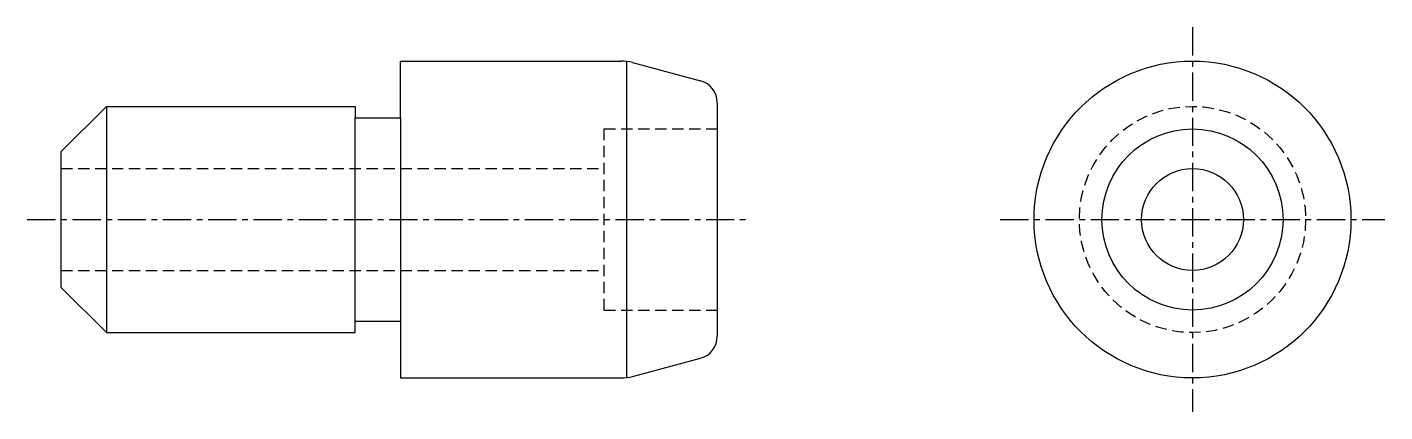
# Model space of a CAD drawing. Extents: x 33.5 to 93.5, y -7 to 58.5.
# Drawn here: x 33.5 to 93.5, y 41.5 to 58.5 of the extents above; entities outside this region: 2.
import ezdxf

# ---------------------------------------------------------------- set-up
doc = ezdxf.new("R2010")
doc.units = 0
doc.linetypes.add('CENTER', pattern=[2, 1.25, -0.25, 0.25, -0.25])
doc.linetypes.add('DASHED', pattern=[0.75, 0.5, -0.25])
doc.layers.get('0').update_dxf_attribs({"linetype": 'CONTINUOUS'})
doc.layers.add('CENTER', color=1, linetype='CENTER')
doc.styles.get("Standard").update_dxf_attribs({"font": 'txt.shx', "bigfont": 'extfont.shx'})

msp = doc.modelspace()

# ---------------------------------------------------------------- linework, layer by layer
for p, q in [((50, 54.5), (50, 57)), ((50, 57), (59.737, 57)), ((60, 43.017), (60, 56.983)), ((60.254, 56.932), (63.259, 56.127)), ((37, 55), (35, 53)), ((37, 55), (48, 55)), ((37, 55), (37, 45)), ((48, 55), (48, 54.5)), ((64, 55.161), (64, 44.839)), ((48, 45.5), (48, 54.5)), ((48, 54.5), (50, 54.5)), ((50, 54.5), (50, 45.5)), ((35, 47), (35, 53)), ((37, 45), (35, 47)), ((37, 45), (48, 45)), ((48, 45), (48, 45.5)), ((48, 45.5), (50, 45.5)), ((50, 45.5), (50, 43)), ((60.254, 43.068), (63.259, 43.873)), ((50, 43), (59.737, 43))]:
    msp.add_line(p, q)
at = {"color": 3, "linetype": 'DASHED'}
for p, q in [((59, 54), (64, 54)), ((59, 46), (59, 54)), ((35, 52.25), (59, 52.25)), ((35, 47.75), (59, 47.75)), ((59, 46), (64, 46))]:
    msp.add_line(p, q, dxfattribs=at)
for radius in [7, 4, 2.25]:
    msp.add_circle((85, 50), radius)
msp.add_circle((85, 50), 5, dxfattribs=at)
for centre, radius, start, end in [((59.737, 55), 2, 75, 90), ((63, 55.161), 1, 0, 75), ((63, 44.839), 1, 285, 0), ((59.737, 45), 2, 270, 285)]:
    msp.add_arc(centre, radius, start, end)
at = {"layer": 'CENTER', "color": 1, "linetype": 'CENTER'}
for p, q in [((85, 58.5), (85, 41.5)), ((33.5, 50), (65.5, 50)), ((76.5, 50), (93.5, 50))]:
    msp.add_line(p, q, dxfattribs=at)

# ---------------------------------------------------------------- texts
at = {"color": 7, "linetype": 'CONTINUOUS'}
for s, p in [('JPTMA-R10-14.00', (35, -1)), ('JPTMA-R10', (35, -7))]:
    msp.add_text(s, height=3, dxfattribs=at).set_placement(p)

doc.saveas('drawing.dxf')
